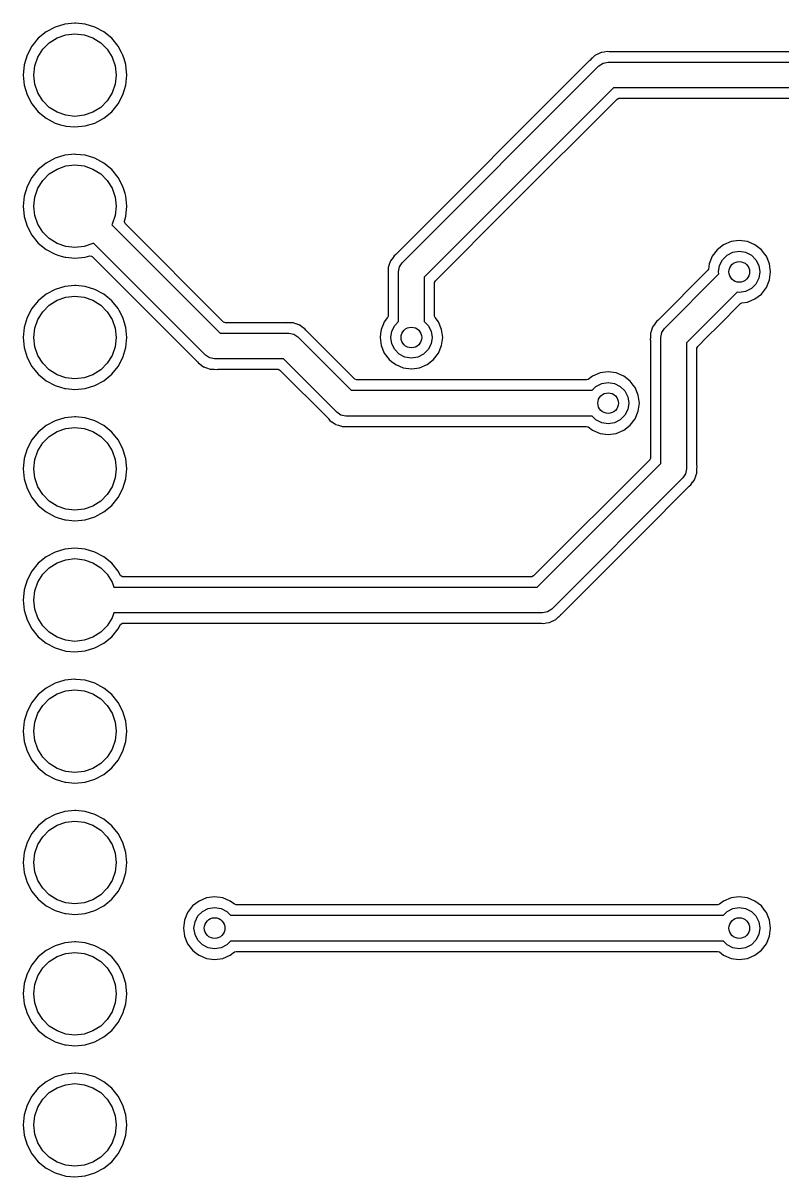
# Model space of a CAD drawing. Extents: x 0.8 to 5.53, y -4.15 to -1.35.
# Drawn here: x 1.654 to 2.233, y -2.79 to -1.91 of the extents above; entities that cross this region are included whole.
import ezdxf

# ---------------------------------------------------------------- set-up
doc = ezdxf.new("R2010")
doc.units = 0
doc.header["$MEASUREMENT"] = 0
doc.layers.add('BLACK', color=7, linetype='CONTINUOUS')

msp = doc.modelspace()

# ---------------------------------------------------------------- linework, layer by layer
at = {"layer": 'BLACK', "linetype": 'CONTINUOUS'}
for p, q in [((1.67836, -1.91343), (1.67151, -1.91709)), ((1.68578, -1.91118), (1.67836, -1.91343)), ((1.6935, -1.91042), (1.68578, -1.91118)), ((1.6942, -1.91049), (1.6935, -1.91042)), ((1.6935, -1.91042), (1.6935, -1.91042)), ((1.70123, -1.91118), (1.6942, -1.91049)), ((1.70865, -1.91343), (1.70123, -1.91118)), ((1.71549, -1.91709), (1.70865, -1.91343)), ((1.66552, -1.92201), (1.66059, -1.92801)), ((1.67151, -1.91709), (1.66552, -1.92201)), ((1.67387, -1.92538), (1.67984, -1.92162)), ((1.67984, -1.92162), (1.6865, -1.91929)), ((1.6865, -1.91929), (1.6935, -1.9185)), ((1.6935, -1.9185), (1.70051, -1.91929)), ((1.70051, -1.91929), (1.70717, -1.92162)), ((1.70717, -1.92162), (1.71314, -1.92538)), ((1.72149, -1.92201), (1.71549, -1.91709)), ((1.72641, -1.92801), (1.72149, -1.92201)), ((1.66059, -1.92801), (1.65694, -1.93485)), ((1.66513, -1.93633), (1.66888, -1.93036)), ((1.66888, -1.93036), (1.67387, -1.92538)), ((1.71314, -1.92538), (1.71813, -1.93036)), ((1.71813, -1.93036), (1.72188, -1.93633)), ((1.72901, -1.93286), (1.72641, -1.92801)), ((1.73007, -1.93485), (1.72901, -1.93286)), ((2.09204, -1.93415), (2.09197, -1.93418)), ((2.09408, -1.93307), (2.09204, -1.93415)), ((2.09416, -1.93305), (2.09408, -1.93307)), ((2.09464, -1.9329), (2.09416, -1.93305)), ((2.09471, -1.93286), (2.09464, -1.9329)), ((2.09519, -1.93279), (2.09471, -1.93286)), ((2.09471, -1.93286), (2.09471, -1.93286)), ((2.09471, -1.93286), (2.09471, -1.93286)), ((2.09699, -1.93252), (2.09519, -1.93279)), ((2.09706, -1.9325), (2.09699, -1.93252)), ((2.09933, -1.93208), (2.09706, -1.9325)), ((2.10089, -1.93225), (2.09933, -1.93208)), ((2.1011, -1.93226), (2.10089, -1.93225)), ((2.25716, -1.93226), (2.1011, -1.93226)), ((1.65468, -1.94228), (1.65392, -1.95)), ((1.65694, -1.93485), (1.65468, -1.94228)), ((1.6628, -1.94299), (1.66513, -1.93633)), ((1.72188, -1.93633), (1.72421, -1.94299)), ((1.73096, -1.93778), (1.73007, -1.93485)), ((1.73222, -1.94195), (1.73096, -1.93778)), ((1.73232, -1.94228), (1.73222, -1.94195)), ((1.73308, -1.95), (1.73232, -1.94228)), ((2.08563, -1.93929), (1.93824, -2.08668)), ((2.08593, -1.93889), (2.08563, -1.93929)), ((2.08598, -1.93882), (2.08593, -1.93889)), ((2.08767, -1.93725), (2.08598, -1.93882)), ((2.08772, -1.9372), (2.08767, -1.93725)), ((2.08935, -1.93557), (2.08772, -1.9372)), ((2.08942, -1.93553), (2.08935, -1.93557)), ((2.08983, -1.93524), (2.08942, -1.93553)), ((2.0899, -1.93518), (2.08983, -1.93524)), ((2.09197, -1.93418), (2.0899, -1.93518)), ((2.09304, -1.94304), (2.09623, -1.94091)), ((2.09623, -1.94091), (2.1, -1.94016)), ((2.09623, -1.94091), (2.09623, -1.94091)), ((2.1, -1.94016), (2.1, -1.94016)), ((2.1, -1.94016), (2.26379, -1.94016)), ((1.65392, -1.95), (1.65468, -1.95772)), ((1.66201, -1.95), (1.6628, -1.94299)), ((1.6628, -1.95701), (1.66201, -1.95)), ((1.72421, -1.94299), (1.725, -1.95)), ((1.725, -1.95), (1.72421, -1.95701)), ((1.73232, -1.95772), (1.73308, -1.95)), ((1.94304, -2.09304), (2.09304, -1.94304)), ((2.09304, -1.94304), (2.09304, -1.94304)), ((1.65468, -1.95772), (1.65694, -1.96515)), ((1.66513, -1.96367), (1.6628, -1.95701)), ((1.72421, -1.95701), (1.72188, -1.96367)), ((1.73007, -1.96515), (1.73232, -1.95772)), ((2.10408, -1.95984), (1.95984, -2.10408)), ((2.26379, -1.95984), (2.10408, -1.95984)), ((1.65694, -1.96515), (1.66059, -1.97199)), ((1.66888, -1.96964), (1.66513, -1.96367)), ((1.72188, -1.96367), (1.71813, -1.96964)), ((1.72641, -1.97199), (1.73007, -1.96515)), ((2.02508, -2.05), (2.10678, -1.9683)), ((2.10678, -1.9683), (2.10815, -1.96774)), ((2.10815, -1.96774), (2.25716, -1.96774)), ((1.66059, -1.97199), (1.66552, -1.97799)), ((1.66552, -1.97799), (1.67151, -1.98291)), ((1.67387, -1.97462), (1.66888, -1.96964)), ((1.67984, -1.97838), (1.67387, -1.97462)), ((1.71314, -1.97462), (1.70717, -1.97838)), ((1.71813, -1.96964), (1.71314, -1.97462)), ((1.71549, -1.98291), (1.72149, -1.97799)), ((1.72149, -1.97799), (1.72641, -1.97199)), ((1.67151, -1.98291), (1.67151, -1.98291)), ((1.67151, -1.98291), (1.67836, -1.98657)), ((1.67836, -1.98657), (1.68255, -1.98784)), ((1.6865, -1.98071), (1.67984, -1.97838)), ((1.6935, -1.9815), (1.6865, -1.98071)), ((1.70051, -1.98071), (1.6935, -1.9815)), ((1.70717, -1.97838), (1.70051, -1.98071)), ((1.70123, -1.98882), (1.70865, -1.98657)), ((1.70865, -1.98657), (1.71549, -1.98291)), ((1.68255, -1.98784), (1.68578, -1.98882)), ((1.68578, -1.98882), (1.68647, -1.98889)), ((1.68647, -1.98889), (1.6935, -1.98958)), ((1.6935, -1.98958), (1.70123, -1.98882)), ((1.68578, -2.01118), (1.67836, -2.01343)), ((1.6935, -2.01042), (1.68578, -2.01118)), ((1.6942, -2.01049), (1.6935, -2.01042)), ((1.6935, -2.01042), (1.6935, -2.01042)), ((1.70123, -2.01118), (1.6942, -2.01049)), ((1.70865, -2.01343), (1.70123, -2.01118)), ((1.66552, -2.02201), (1.66059, -2.02801)), ((1.67151, -2.01709), (1.66552, -2.02201)), ((1.67836, -2.01343), (1.67151, -2.01709)), ((1.67387, -2.02538), (1.67984, -2.02162)), ((1.67984, -2.02162), (1.6865, -2.01929)), ((1.6865, -2.01929), (1.6935, -2.0185)), ((1.6935, -2.0185), (1.70051, -2.01929)), ((1.70051, -2.01929), (1.70717, -2.02162)), ((1.70717, -2.02162), (1.71314, -2.02538)), ((1.71549, -2.01709), (1.70865, -2.01343)), ((1.72149, -2.02201), (1.71549, -2.01709)), ((1.72641, -2.02801), (1.72149, -2.02201)), ((1.66059, -2.02801), (1.65694, -2.03485)), ((1.66513, -2.03633), (1.66888, -2.03036)), ((1.66888, -2.03036), (1.67387, -2.02538)), ((1.71314, -2.02538), (1.71813, -2.03036)), ((1.71813, -2.03036), (1.72188, -2.03633)), ((1.73007, -2.03485), (1.72641, -2.02801)), ((1.72641, -2.02801), (1.72641, -2.02801)), ((1.65694, -2.03485), (1.65468, -2.04228)), ((1.6628, -2.04299), (1.66513, -2.03633)), ((1.72188, -2.03633), (1.72421, -2.04299)), ((1.73123, -2.03866), (1.73007, -2.03485)), ((1.73171, -2.04025), (1.73123, -2.03866)), ((1.65468, -2.04228), (1.65392, -2.05)), ((1.66201, -2.05), (1.6628, -2.04299)), ((1.72421, -2.04299), (1.725, -2.05)), ((1.73232, -2.04228), (1.73171, -2.04025)), ((1.73308, -2.05), (1.73232, -2.04228)), ((1.65392, -2.05), (1.65468, -2.05772)), ((1.6628, -2.05701), (1.66201, -2.05)), ((1.66513, -2.06367), (1.6628, -2.05701)), ((1.72421, -2.05701), (1.72188, -2.06367)), ((1.725, -2.05), (1.72421, -2.05701)), ((1.73232, -2.05772), (1.73308, -2.05)), ((1.9683, -2.10678), (2.02508, -2.05)), ((1.65468, -2.05772), (1.65694, -2.06515)), ((1.65694, -2.06515), (1.66059, -2.07199)), ((1.66888, -2.06964), (1.66513, -2.06367)), ((1.72188, -2.06367), (1.72158, -2.06415)), ((1.72158, -2.06415), (1.80408, -2.14665)), ((1.73118, -2.06179), (1.73126, -2.06123)), ((1.73174, -2.06315), (1.73118, -2.06179)), ((1.73126, -2.06123), (1.73232, -2.05772)), ((1.80678, -2.13819), (1.73174, -2.06315)), ((1.66059, -2.07199), (1.66552, -2.07799)), ((1.67387, -2.07462), (1.66888, -2.06964)), ((1.67984, -2.07838), (1.67387, -2.07462)), ((1.66552, -2.07799), (1.67151, -2.08291)), ((1.67151, -2.08291), (1.67151, -2.08291)), ((1.67151, -2.08291), (1.67836, -2.08657)), ((1.6865, -2.08071), (1.67984, -2.07838)), ((1.6935, -2.0815), (1.6865, -2.08071)), ((1.70051, -2.08071), (1.6935, -2.0815)), ((1.70717, -2.07838), (1.70051, -2.08071)), ((1.70766, -2.07807), (1.70717, -2.07838)), ((1.79304, -2.16346), (1.70766, -2.07807)), ((2.18314, -2.08314), (2.17935, -2.08808)), ((2.18808, -2.07935), (2.18314, -2.08314)), ((2.19383, -2.07697), (2.18808, -2.07935)), ((2.2, -2.07615), (2.19383, -2.07697)), ((2.20617, -2.07697), (2.2, -2.07615)), ((2.21192, -2.07935), (2.20617, -2.07697)), ((2.21686, -2.08314), (2.21192, -2.07935)), ((2.21192, -2.07935), (2.21192, -2.07935)), ((2.21922, -2.08621), (2.21686, -2.08314)), ((1.67836, -2.08657), (1.68117, -2.08742)), ((1.68117, -2.08742), (1.68578, -2.08882)), ((1.68578, -2.08882), (1.68654, -2.08889)), ((1.68654, -2.08889), (1.6935, -2.08958)), ((1.6935, -2.08958), (1.70123, -2.08882)), ((1.70123, -2.08882), (1.70473, -2.08776)), ((1.70473, -2.08776), (1.7062, -2.0879)), ((1.7062, -2.0879), (1.70666, -2.08824)), ((1.70666, -2.08824), (1.78668, -2.16826)), ((1.93384, -2.09222), (1.93316, -2.09442)), ((1.93389, -2.09215), (1.93384, -2.09222)), ((1.93411, -2.0917), (1.93389, -2.09215)), ((1.93414, -2.09162), (1.93411, -2.0917)), ((1.93551, -2.08976), (1.93414, -2.09162)), ((1.93555, -2.0897), (1.93551, -2.08976)), ((1.93685, -2.0878), (1.93555, -2.0897)), ((1.93808, -2.08682), (1.93685, -2.0878)), ((1.93824, -2.08668), (1.93808, -2.08682)), ((2.17935, -2.08808), (2.17697, -2.09383)), ((2.18502, -2.09513), (2.18726, -2.09074)), ((2.18726, -2.09074), (2.19074, -2.08726)), ((2.19074, -2.08726), (2.19513, -2.08502)), ((2.19513, -2.08502), (2.2, -2.08425)), ((2.2, -2.08425), (2.20487, -2.08502)), ((2.20487, -2.08502), (2.20926, -2.08726)), ((2.20926, -2.08726), (2.21274, -2.09074)), ((2.21274, -2.09074), (2.21498, -2.09513)), ((2.22065, -2.08808), (2.21922, -2.08621)), ((2.22303, -2.09383), (2.22065, -2.08808)), ((1.93226, -2.0997), (1.93218, -2.10201)), ((1.93229, -2.09725), (1.93226, -2.09733)), ((1.93226, -2.09733), (1.93226, -2.09963)), ((1.93226, -2.09963), (1.93226, -2.0997)), ((1.93237, -2.09675), (1.93229, -2.09725)), ((1.93238, -2.09667), (1.93237, -2.09675)), ((1.93314, -2.09449), (1.93238, -2.09667)), ((1.93316, -2.09442), (1.93314, -2.09449)), ((1.94016, -2.1), (1.94091, -2.09623)), ((1.94016, -2.13785), (1.94016, -2.1)), ((1.94091, -2.09623), (1.94304, -2.09304)), ((1.94304, -2.09304), (1.94304, -2.09304)), ((2.17588, -2.09904), (2.13824, -2.13668)), ((2.17643, -2.09793), (2.17588, -2.09904)), ((2.17697, -2.09383), (2.17643, -2.09793)), ((2.18425, -2.1), (2.18502, -2.09513)), ((2.1845, -2.10158), (2.18425, -2.1)), ((2.21498, -2.09513), (2.21575, -2.1)), ((2.21575, -2.1), (2.21498, -2.10487)), ((2.22385, -2.1), (2.22303, -2.09383)), ((2.22303, -2.10617), (2.22385, -2.1)), ((1.93218, -2.10201), (1.9322, -2.10209)), ((1.9322, -2.10209), (1.93226, -2.10259)), ((1.93226, -2.10259), (1.93226, -2.13362)), ((1.95984, -2.10408), (1.95984, -2.13785)), ((1.96774, -2.10815), (1.9683, -2.10678)), ((1.96774, -2.13362), (1.96774, -2.10815)), ((2.14304, -2.14304), (2.1845, -2.10158)), ((2.21274, -2.10926), (2.20926, -2.11274)), ((2.21498, -2.10487), (2.21274, -2.10926)), ((2.22065, -2.11192), (2.22303, -2.10617)), ((1.67151, -2.11709), (1.66552, -2.12201)), ((1.67836, -2.11343), (1.67151, -2.11709)), ((1.68578, -2.11118), (1.67836, -2.11343)), ((1.6935, -2.11042), (1.68578, -2.11118)), ((1.6865, -2.11929), (1.6935, -2.1185)), ((1.6942, -2.11049), (1.6935, -2.11042)), ((1.6935, -2.11042), (1.6935, -2.11042)), ((1.6935, -2.1185), (1.70051, -2.11929)), ((1.70123, -2.11118), (1.6942, -2.11049)), ((1.70865, -2.11343), (1.70123, -2.11118)), ((1.71549, -2.11709), (1.70865, -2.11343)), ((1.72149, -2.12201), (1.71549, -2.11709)), ((2.19842, -2.1155), (2.15984, -2.15408)), ((2.2, -2.11575), (2.19842, -2.1155)), ((2.20487, -2.11498), (2.2, -2.11575)), ((2.20926, -2.11274), (2.20487, -2.11498)), ((2.21192, -2.12065), (2.21686, -2.11686)), ((2.21686, -2.11686), (2.22065, -2.11192)), ((1.66552, -2.12201), (1.66059, -2.12801)), ((1.66888, -2.13036), (1.67387, -2.12538)), ((1.67387, -2.12538), (1.67984, -2.12162)), ((1.67984, -2.12162), (1.6865, -2.11929)), ((1.70051, -2.11929), (1.70717, -2.12162)), ((1.70717, -2.12162), (1.71314, -2.12538)), ((1.71314, -2.12538), (1.71813, -2.13036)), ((1.72641, -2.12801), (1.72149, -2.12201)), ((2.18456, -2.14053), (2.20096, -2.12412)), ((2.20096, -2.12412), (2.20207, -2.12357)), ((2.20207, -2.12357), (2.20617, -2.12303)), ((2.20617, -2.12303), (2.21192, -2.12065)), ((1.65694, -2.13485), (1.65468, -2.14228)), ((1.66059, -2.12801), (1.65694, -2.13485)), ((1.6628, -2.14299), (1.66513, -2.13633)), ((1.66513, -2.13633), (1.66888, -2.13036)), ((1.71813, -2.13036), (1.72188, -2.13633)), ((1.72188, -2.13633), (1.72421, -2.14299)), ((1.72713, -2.12936), (1.72641, -2.12801)), ((1.73007, -2.13485), (1.72713, -2.12936)), ((1.73129, -2.13887), (1.73007, -2.13485)), ((1.93182, -2.13485), (1.92935, -2.13808)), ((1.93187, -2.1348), (1.93182, -2.13485)), ((1.93226, -2.13362), (1.93187, -2.1348)), ((1.96813, -2.1348), (1.96774, -2.13362)), ((1.97065, -2.13808), (1.96813, -2.1348)), ((1.65468, -2.14228), (1.65392, -2.15)), ((1.66201, -2.15), (1.6628, -2.14299)), ((1.72421, -2.14299), (1.725, -2.15)), ((1.73211, -2.14156), (1.73129, -2.13887)), ((1.73232, -2.14228), (1.73211, -2.14156)), ((1.73308, -2.15), (1.73232, -2.14228)), ((1.80815, -2.13876), (1.80678, -2.13819)), ((1.85391, -2.13876), (1.80815, -2.13876)), ((1.85441, -2.13869), (1.85391, -2.13876)), ((1.85449, -2.13867), (1.85441, -2.13869)), ((1.85507, -2.13869), (1.85449, -2.13867)), ((1.85679, -2.13876), (1.85507, -2.13869)), ((1.85686, -2.13876), (1.85679, -2.13876)), ((1.85917, -2.13876), (1.85686, -2.13876)), ((1.85925, -2.13878), (1.85917, -2.13876)), ((1.85975, -2.13887), (1.85925, -2.13878)), ((1.85983, -2.13887), (1.85975, -2.13887)), ((1.86201, -2.13963), (1.85983, -2.13887)), ((1.86207, -2.13966), (1.86201, -2.13963)), ((1.86428, -2.14034), (1.86207, -2.13966)), ((1.86435, -2.14038), (1.86428, -2.14034)), ((1.8648, -2.14061), (1.86435, -2.14038)), ((1.86488, -2.14064), (1.8648, -2.14061)), ((1.86673, -2.14201), (1.86488, -2.14064)), ((1.86679, -2.14205), (1.86673, -2.14201)), ((1.8687, -2.14335), (1.86679, -2.14205)), ((1.86955, -2.14442), (1.8687, -2.14335)), ((1.8687, -2.14335), (1.8687, -2.14335)), ((1.86967, -2.14457), (1.86955, -2.14442)), ((1.86982, -2.14474), (1.86967, -2.14457)), ((1.87508, -2.15), (1.86982, -2.14474)), ((1.92697, -2.14383), (1.92652, -2.14725)), ((1.92867, -2.1397), (1.92697, -2.14383)), ((1.92935, -2.13808), (1.92867, -2.1397)), ((1.93425, -2.15), (1.93502, -2.14513)), ((1.93502, -2.14513), (1.93726, -2.14074)), ((1.93726, -2.14074), (1.94016, -2.13785)), ((1.95984, -2.13785), (1.96274, -2.14074)), ((1.96274, -2.14074), (1.96498, -2.14513)), ((1.96498, -2.14513), (1.96575, -2.15)), ((1.97303, -2.14383), (1.97065, -2.13808)), ((1.97385, -2.15), (1.97303, -2.14383)), ((2.13308, -2.14466), (2.13238, -2.14667)), ((2.13314, -2.14449), (2.13308, -2.14466)), ((2.13316, -2.14442), (2.13314, -2.14449)), ((2.13384, -2.14222), (2.13316, -2.14442)), ((2.13389, -2.14215), (2.13384, -2.14222)), ((2.13411, -2.1417), (2.13389, -2.14215)), ((2.13414, -2.14162), (2.13411, -2.1417)), ((2.13551, -2.13976), (2.13414, -2.14162)), ((2.13555, -2.1397), (2.13551, -2.13976)), ((2.13685, -2.1378), (2.13555, -2.1397)), ((2.13808, -2.13682), (2.13685, -2.1378)), ((2.13824, -2.13668), (2.13808, -2.13682)), ((2.14091, -2.14623), (2.14304, -2.14304)), ((2.14304, -2.14304), (2.14304, -2.14304)), ((2.17508, -2.15), (2.18456, -2.14053)), ((1.65392, -2.15), (1.65468, -2.15772)), ((1.6628, -2.15701), (1.66201, -2.15)), ((1.725, -2.15), (1.72421, -2.15701)), ((1.73232, -2.15772), (1.73308, -2.15)), ((1.80408, -2.14665), (1.8565, -2.14665)), ((1.8565, -2.14665), (1.86026, -2.1474)), ((1.86026, -2.1474), (1.86346, -2.14954)), ((1.86346, -2.14954), (1.90408, -2.19016)), ((1.90678, -2.1817), (1.87508, -2.15)), ((1.92652, -2.14725), (1.92615, -2.15)), ((1.92615, -2.15), (1.92697, -2.15617)), ((1.93502, -2.15487), (1.93425, -2.15)), ((1.96575, -2.15), (1.96498, -2.15487)), ((1.97303, -2.15617), (1.97385, -2.15)), ((2.13226, -2.1497), (2.13218, -2.15201)), ((2.13218, -2.15201), (2.1322, -2.15209)), ((2.1322, -2.15209), (2.13226, -2.15259)), ((2.13229, -2.14725), (2.13226, -2.14733)), ((2.13226, -2.14733), (2.13226, -2.14963)), ((2.13226, -2.14963), (2.13226, -2.1497)), ((2.13226, -2.15259), (2.13226, -2.24185)), ((2.13237, -2.14675), (2.13229, -2.14725)), ((2.13238, -2.14667), (2.13237, -2.14675)), ((2.14016, -2.15), (2.14091, -2.14623)), ((2.14016, -2.24592), (2.14016, -2.15)), ((2.1683, -2.15678), (2.17508, -2.15)), ((1.65468, -2.15772), (1.65694, -2.16515)), ((1.66513, -2.16367), (1.6628, -2.15701)), ((1.72421, -2.15701), (1.72188, -2.16367)), ((1.73007, -2.16515), (1.73232, -2.15772)), ((1.92697, -2.15617), (1.92935, -2.16192)), ((1.92935, -2.16192), (1.92935, -2.16192)), ((1.92935, -2.16192), (1.93314, -2.16686)), ((1.93726, -2.15926), (1.93502, -2.15487)), ((1.94074, -2.16274), (1.93726, -2.15926)), ((1.96274, -2.15926), (1.95926, -2.16274)), ((1.96498, -2.15487), (1.96274, -2.15926)), ((1.96686, -2.16686), (1.97065, -2.16192)), ((1.97065, -2.16192), (1.97303, -2.15617)), ((2.15984, -2.15408), (2.15984, -2.25)), ((2.16774, -2.15815), (2.1683, -2.15678)), ((2.16774, -2.2), (2.16774, -2.15815)), ((1.65694, -2.16515), (1.66059, -2.17199)), ((1.66888, -2.16964), (1.66513, -2.16367)), ((1.67387, -2.17462), (1.66888, -2.16964)), ((1.71813, -2.16964), (1.71314, -2.17462)), ((1.72188, -2.16367), (1.71813, -2.16964)), ((1.72641, -2.17199), (1.73007, -2.16515)), ((1.78668, -2.16826), (1.78682, -2.16842)), ((1.78682, -2.16842), (1.7878, -2.16964)), ((1.7878, -2.16964), (1.78971, -2.17094)), ((1.78971, -2.17094), (1.78976, -2.17099)), ((1.78976, -2.17099), (1.79162, -2.17235)), ((1.79532, -2.16498), (1.79304, -2.16346)), ((1.79304, -2.16346), (1.79304, -2.16346)), ((1.79623, -2.16559), (1.79532, -2.16498)), ((1.8, -2.16634), (1.79623, -2.16559)), ((1.85242, -2.16634), (1.8, -2.16634)), ((1.8, -2.16634), (1.8, -2.16634)), ((1.89304, -2.20696), (1.85242, -2.16634)), ((1.93314, -2.16686), (1.93496, -2.16826)), ((1.93496, -2.16826), (1.93808, -2.17065)), ((1.93808, -2.17065), (1.94383, -2.17303)), ((1.94513, -2.16498), (1.94074, -2.16274)), ((1.95, -2.16575), (1.94513, -2.16498)), ((1.95487, -2.16498), (1.95, -2.16575)), ((1.95926, -2.16274), (1.95487, -2.16498)), ((1.95617, -2.17303), (1.96192, -2.17065)), ((1.96192, -2.17065), (1.96686, -2.16686)), ((1.66059, -2.17199), (1.66552, -2.17799)), ((1.66552, -2.17799), (1.67151, -2.18291)), ((1.67984, -2.17838), (1.67387, -2.17462)), ((1.6865, -2.18071), (1.67984, -2.17838)), ((1.70717, -2.17838), (1.70051, -2.18071)), ((1.71314, -2.17462), (1.70717, -2.17838)), ((1.71549, -2.18291), (1.72149, -2.17799)), ((1.72149, -2.17799), (1.72641, -2.17199)), ((1.79162, -2.17235), (1.7917, -2.17238)), ((1.7917, -2.17238), (1.79215, -2.17261)), ((1.79215, -2.17261), (1.79222, -2.17266)), ((1.79222, -2.17266), (1.79442, -2.17334)), ((1.79442, -2.17334), (1.79449, -2.17336)), ((1.79449, -2.17336), (1.79588, -2.17385)), ((1.79588, -2.17385), (1.79667, -2.17412)), ((1.79667, -2.17412), (1.79675, -2.17412)), ((1.79675, -2.17412), (1.79725, -2.17421)), ((1.79725, -2.17421), (1.79733, -2.17423)), ((1.79733, -2.17423), (1.79963, -2.17423)), ((1.79963, -2.17423), (1.7997, -2.17423)), ((1.7997, -2.17423), (1.80201, -2.17432)), ((1.80201, -2.17432), (1.80209, -2.1743)), ((1.80209, -2.1743), (1.80259, -2.17423)), ((1.80259, -2.17423), (1.84835, -2.17423)), ((1.84835, -2.17423), (1.84971, -2.1748)), ((1.84971, -2.1748), (1.88668, -2.21176)), ((1.94383, -2.17303), (1.95, -2.17385)), ((1.95, -2.17385), (1.95617, -2.17303)), ((2.08808, -2.17935), (2.0848, -2.18187)), ((2.09383, -2.17697), (2.08808, -2.17935)), ((2.1, -2.17615), (2.09383, -2.17697)), ((2.10617, -2.17697), (2.1, -2.17615)), ((2.1, -2.17615), (2.1, -2.17615)), ((2.11192, -2.17935), (2.10617, -2.17697)), ((2.11686, -2.18314), (2.11192, -2.17935)), ((2.11192, -2.17935), (2.11192, -2.17935)), ((1.67151, -2.18291), (1.67151, -2.18291)), ((1.67151, -2.18291), (1.67836, -2.18657)), ((1.67836, -2.18657), (1.68255, -2.18784)), ((1.68255, -2.18784), (1.68578, -2.18882)), ((1.68578, -2.18882), (1.68654, -2.18889)), ((1.6935, -2.1815), (1.6865, -2.18071)), ((1.68654, -2.18889), (1.6935, -2.18958)), ((1.70051, -2.18071), (1.6935, -2.1815)), ((1.6935, -2.18958), (1.70123, -2.18882)), ((1.70123, -2.18882), (1.70865, -2.18657)), ((1.70865, -2.18657), (1.71549, -2.18291)), ((1.90815, -2.18226), (1.90678, -2.1817)), ((2.08362, -2.18226), (1.90815, -2.18226)), ((2.0848, -2.18187), (2.08362, -2.18226)), ((2.08785, -2.19016), (2.09074, -2.18726)), ((2.09074, -2.18726), (2.09513, -2.18502)), ((2.09513, -2.18502), (2.1, -2.18425)), ((2.1, -2.18425), (2.10487, -2.18502)), ((2.10487, -2.18502), (2.10926, -2.18726)), ((2.10926, -2.18726), (2.11274, -2.19074)), ((2.11922, -2.18621), (2.11686, -2.18314)), ((2.12065, -2.18808), (2.11922, -2.18621)), ((2.12303, -2.19383), (2.12065, -2.18808)), ((1.90408, -2.19016), (2.08785, -2.19016)), ((2.11274, -2.19074), (2.11498, -2.19513)), ((2.11498, -2.19513), (2.11575, -2.2)), ((2.12385, -2.2), (2.12303, -2.19383)), ((2.11498, -2.20487), (2.11274, -2.20926)), ((2.11575, -2.2), (2.11498, -2.20487)), ((2.12065, -2.21192), (2.12303, -2.20617)), ((2.12303, -2.20617), (2.12385, -2.2)), ((2.16774, -2.24741), (2.16774, -2.2)), ((1.67836, -2.21343), (1.67151, -2.21709)), ((1.68578, -2.21118), (1.67836, -2.21343)), ((1.6935, -2.21042), (1.68578, -2.21118)), ((1.6942, -2.21049), (1.6935, -2.21042)), ((1.6935, -2.21042), (1.6935, -2.21042)), ((1.70123, -2.21118), (1.6942, -2.21049)), ((1.70865, -2.21343), (1.70123, -2.21118)), ((1.71549, -2.21709), (1.70865, -2.21343)), ((1.88668, -2.21176), (1.88682, -2.21192)), ((1.88682, -2.21192), (1.8878, -2.21315)), ((1.8878, -2.21315), (1.88971, -2.21445)), ((1.88971, -2.21445), (1.88976, -2.21449)), ((1.88976, -2.21449), (1.89162, -2.21586)), ((1.89623, -2.20909), (1.89304, -2.20696)), ((1.89304, -2.20696), (1.89304, -2.20696)), ((1.9, -2.20984), (1.89623, -2.20909)), ((2.08785, -2.20984), (1.9, -2.20984)), ((2.09074, -2.21274), (2.08785, -2.20984)), ((2.09513, -2.21498), (2.09074, -2.21274)), ((2.1, -2.21575), (2.09513, -2.21498)), ((2.10487, -2.21498), (2.1, -2.21575)), ((2.10926, -2.21274), (2.10487, -2.21498)), ((2.11274, -2.20926), (2.10926, -2.21274)), ((2.11686, -2.21686), (2.12065, -2.21192)), ((1.66552, -2.22201), (1.66059, -2.22801)), ((1.67151, -2.21709), (1.66552, -2.22201)), ((1.67387, -2.22538), (1.67984, -2.22162)), ((1.67984, -2.22162), (1.6865, -2.21929)), ((1.6865, -2.21929), (1.6935, -2.2185)), ((1.6935, -2.2185), (1.70051, -2.21929)), ((1.70051, -2.21929), (1.70717, -2.22162)), ((1.70717, -2.22162), (1.71314, -2.22538)), ((1.72149, -2.22201), (1.71549, -2.21709)), ((1.72641, -2.22801), (1.72149, -2.22201)), ((1.89162, -2.21586), (1.8917, -2.21589)), ((1.8917, -2.21589), (1.89215, -2.21611)), ((1.89215, -2.21611), (1.89222, -2.21616)), ((1.89222, -2.21616), (1.89442, -2.21684)), ((1.89442, -2.21684), (1.89449, -2.21686)), ((1.89449, -2.21686), (1.89667, -2.21762)), ((1.89667, -2.21762), (1.89675, -2.21763)), ((1.89675, -2.21763), (1.89725, -2.21771)), ((1.89725, -2.21771), (1.89733, -2.21774)), ((1.89733, -2.21774), (1.89963, -2.21774)), ((1.89963, -2.21774), (1.8997, -2.21774)), ((1.8997, -2.21774), (1.90201, -2.21782)), ((1.90201, -2.21782), (1.90209, -2.2178)), ((1.90209, -2.2178), (1.90259, -2.21774)), ((1.90259, -2.21774), (2.08362, -2.21774)), ((2.08362, -2.21774), (2.0848, -2.21813)), ((2.0848, -2.21813), (2.08808, -2.22065)), ((2.08808, -2.22065), (2.09383, -2.22303)), ((2.09383, -2.22303), (2.1, -2.22385)), ((2.1, -2.22385), (2.10617, -2.22303)), ((2.10617, -2.22303), (2.11192, -2.22065)), ((2.11192, -2.22065), (2.11686, -2.21686)), ((1.66059, -2.22801), (1.65694, -2.23485)), ((1.66513, -2.23633), (1.66888, -2.23036)), ((1.66888, -2.23036), (1.67387, -2.22538)), ((1.71314, -2.22538), (1.71813, -2.23036)), ((1.71813, -2.23036), (1.72188, -2.23633)), ((1.73007, -2.23485), (1.72641, -2.22801)), ((1.65694, -2.23485), (1.65468, -2.24228)), ((1.6628, -2.24299), (1.66513, -2.23633)), ((1.72188, -2.23633), (1.72421, -2.24299)), ((1.73211, -2.24156), (1.73007, -2.23485)), ((1.73232, -2.24228), (1.73211, -2.24156)), ((2.13226, -2.24185), (2.1317, -2.24322)), ((1.65468, -2.24228), (1.65392, -2.25)), ((1.65392, -2.25), (1.65468, -2.25772)), ((1.66201, -2.25), (1.6628, -2.24299)), ((1.6628, -2.25701), (1.66201, -2.25)), ((1.72421, -2.24299), (1.725, -2.25)), ((1.725, -2.25), (1.72421, -2.25701)), ((1.73308, -2.25), (1.73232, -2.24228)), ((1.73232, -2.25772), (1.73308, -2.25)), ((2.1317, -2.24322), (2.04322, -2.3317)), ((2.04592, -2.34016), (2.14016, -2.24592)), ((2.15984, -2.25), (2.15909, -2.25377)), ((2.1678, -2.24791), (2.16774, -2.24741)), ((2.16774, -2.2503), (2.16775, -2.25)), ((2.16774, -2.25037), (2.16774, -2.2503)), ((2.16774, -2.25267), (2.16774, -2.25037)), ((2.16775, -2.25), (2.16782, -2.24799)), ((2.16782, -2.24799), (2.1678, -2.24791)), ((1.65468, -2.25772), (1.65694, -2.26515)), ((1.66513, -2.26367), (1.6628, -2.25701)), ((1.72421, -2.25701), (1.72188, -2.26367)), ((1.73007, -2.26515), (1.73232, -2.25772)), ((2.15696, -2.25696), (2.05696, -2.35696)), ((2.15909, -2.25377), (2.15696, -2.25696)), ((2.15696, -2.25696), (2.15696, -2.25696)), ((2.16449, -2.26024), (2.16586, -2.25838)), ((2.16586, -2.25838), (2.16589, -2.2583)), ((2.16589, -2.2583), (2.16611, -2.25785)), ((2.16611, -2.25785), (2.16616, -2.25778)), ((2.16616, -2.25778), (2.16684, -2.25558)), ((2.16684, -2.25558), (2.16686, -2.25551)), ((2.16686, -2.25551), (2.16762, -2.25333)), ((2.16762, -2.25333), (2.16763, -2.25325)), ((2.16763, -2.25325), (2.16771, -2.25275)), ((2.16771, -2.25275), (2.16774, -2.25267)), ((1.65694, -2.26515), (1.66059, -2.27199)), ((1.66888, -2.26964), (1.66513, -2.26367)), ((1.72188, -2.26367), (1.71813, -2.26964)), ((1.72641, -2.27199), (1.73007, -2.26515)), ((2.12508, -2.3), (2.16176, -2.26332)), ((2.16176, -2.26332), (2.16192, -2.26318)), ((2.16192, -2.26318), (2.16315, -2.2622)), ((2.16315, -2.2622), (2.16445, -2.26029)), ((2.16445, -2.26029), (2.16449, -2.26024)), ((1.66059, -2.27199), (1.66552, -2.27799)), ((1.67387, -2.27462), (1.66888, -2.26964)), ((1.67984, -2.27838), (1.67387, -2.27462)), ((1.71314, -2.27462), (1.70717, -2.27838)), ((1.71813, -2.26964), (1.71314, -2.27462)), ((1.72149, -2.27799), (1.72641, -2.27199)), ((1.66552, -2.27799), (1.67151, -2.28291)), ((1.67151, -2.28291), (1.67151, -2.28291)), ((1.67151, -2.28291), (1.67836, -2.28657)), ((1.6865, -2.28071), (1.67984, -2.27838)), ((1.6935, -2.2815), (1.6865, -2.28071)), ((1.70051, -2.28071), (1.6935, -2.2815)), ((1.70717, -2.27838), (1.70051, -2.28071)), ((1.70865, -2.28657), (1.71549, -2.28291)), ((1.71549, -2.28291), (1.72149, -2.27799)), ((1.67836, -2.28657), (1.6808, -2.28731)), ((1.6808, -2.28731), (1.68578, -2.28882)), ((1.68578, -2.28882), (1.68654, -2.28889)), ((1.68654, -2.28889), (1.6935, -2.28958)), ((1.6935, -2.28958), (1.70123, -2.28882)), ((1.70123, -2.28882), (1.70865, -2.28657)), ((2.07508, -2.35), (2.12508, -2.3)), ((1.68578, -2.31118), (1.67836, -2.31343)), ((1.6935, -2.31042), (1.68578, -2.31118)), ((1.70123, -2.31118), (1.6935, -2.31042)), ((1.70865, -2.31343), (1.70123, -2.31118)), ((1.67151, -2.31709), (1.66552, -2.32201)), ((1.67836, -2.31343), (1.67151, -2.31709)), ((1.67984, -2.32162), (1.6865, -2.31929)), ((1.6865, -2.31929), (1.6935, -2.3185)), ((1.6935, -2.3185), (1.70051, -2.31929)), ((1.70051, -2.31929), (1.70717, -2.32162)), ((1.71549, -2.31709), (1.70865, -2.31343)), ((1.72149, -2.32201), (1.71549, -2.31709)), ((1.66059, -2.32801), (1.65694, -2.33485)), ((1.66552, -2.32201), (1.66059, -2.32801)), ((1.66888, -2.33036), (1.67387, -2.32538)), ((1.67387, -2.32538), (1.67984, -2.32162)), ((1.70717, -2.32162), (1.71314, -2.32538)), ((1.71314, -2.32538), (1.71813, -2.33036)), ((1.72641, -2.32801), (1.72149, -2.32201)), ((1.72814, -2.33124), (1.72641, -2.32801)), ((1.65694, -2.33485), (1.65468, -2.34228)), ((1.6628, -2.34299), (1.66513, -2.33633)), ((1.66513, -2.33633), (1.66888, -2.33036)), ((1.71813, -2.33036), (1.72188, -2.33633)), ((1.72188, -2.33633), (1.72322, -2.34016)), ((1.72848, -2.3317), (1.72814, -2.33124)), ((1.72984, -2.33226), (1.72848, -2.3317)), ((2.04185, -2.33226), (1.72984, -2.33226)), ((2.04322, -2.3317), (2.04185, -2.33226)), ((1.65468, -2.34228), (1.65392, -2.35)), ((1.66201, -2.35), (1.6628, -2.34299)), ((1.72322, -2.34016), (2.04592, -2.34016)), ((1.65392, -2.35), (1.65468, -2.35772)), ((1.6628, -2.35701), (1.66201, -2.35)), ((2.06437, -2.36071), (2.07508, -2.35)), ((1.65468, -2.35772), (1.65694, -2.36515)), ((1.66513, -2.36367), (1.6628, -2.35701)), ((1.66888, -2.36964), (1.66513, -2.36367)), ((1.72188, -2.36367), (1.71813, -2.36964)), ((1.72322, -2.35984), (1.72188, -2.36367)), ((2.05, -2.35984), (1.72322, -2.35984)), ((2.05377, -2.35909), (2.05, -2.35984)), ((2.05696, -2.35696), (2.05377, -2.35909)), ((2.05803, -2.36582), (2.0601, -2.36482)), ((2.0601, -2.36482), (2.06017, -2.36476)), ((2.06017, -2.36476), (2.06058, -2.36447)), ((2.06058, -2.36447), (2.06065, -2.36443)), ((2.06065, -2.36443), (2.06228, -2.3628)), ((2.06228, -2.3628), (2.06233, -2.36275)), ((2.06233, -2.36275), (2.06402, -2.36118)), ((2.06402, -2.36118), (2.06407, -2.36111)), ((2.06407, -2.36111), (2.06437, -2.36071)), ((1.65694, -2.36515), (1.66059, -2.37199)), ((1.66059, -2.37199), (1.66552, -2.37799)), ((1.67387, -2.37462), (1.66888, -2.36964)), ((1.71813, -2.36964), (1.71314, -2.37462)), ((1.72149, -2.37799), (1.72641, -2.37199)), ((1.72641, -2.37199), (1.72814, -2.36876)), ((1.72814, -2.36876), (1.72928, -2.36782)), ((1.72928, -2.36782), (1.72984, -2.36774)), ((1.72984, -2.36774), (2.0489, -2.36774)), ((2.0489, -2.36774), (2.04911, -2.36775)), ((2.04911, -2.36775), (2.05067, -2.36792)), ((2.05067, -2.36792), (2.05294, -2.36749)), ((2.05294, -2.36749), (2.05301, -2.36748)), ((2.05301, -2.36748), (2.05529, -2.36714)), ((2.05529, -2.36714), (2.05536, -2.3671)), ((2.05536, -2.3671), (2.05584, -2.36695)), ((2.05584, -2.36695), (2.05592, -2.36693)), ((2.05592, -2.36693), (2.05796, -2.36585)), ((2.05796, -2.36585), (2.05803, -2.36582)), ((1.66552, -2.37799), (1.67151, -2.38291)), ((1.67984, -2.37838), (1.67387, -2.37462)), ((1.6865, -2.38071), (1.67984, -2.37838)), ((1.6935, -2.3815), (1.6865, -2.38071)), ((1.70051, -2.38071), (1.6935, -2.3815)), ((1.70717, -2.37838), (1.70051, -2.38071)), ((1.71314, -2.37462), (1.70717, -2.37838)), ((1.71549, -2.38291), (1.72149, -2.37799)), ((1.67151, -2.38291), (1.67151, -2.38291)), ((1.67151, -2.38291), (1.67836, -2.38657)), ((1.67836, -2.38657), (1.68255, -2.38784)), ((1.68255, -2.38784), (1.68578, -2.38882)), ((1.68578, -2.38882), (1.68654, -2.38889)), ((1.68654, -2.38889), (1.6935, -2.38958)), ((1.6935, -2.38958), (1.70123, -2.38882)), ((1.70123, -2.38882), (1.70865, -2.38657)), ((1.70865, -2.38657), (1.71549, -2.38291)), ((1.67151, -2.41709), (1.66552, -2.42201)), ((1.67836, -2.41343), (1.67151, -2.41709)), ((1.68578, -2.41118), (1.67836, -2.41343)), ((1.6935, -2.41042), (1.68578, -2.41118)), ((1.6942, -2.41049), (1.6935, -2.41042)), ((1.6935, -2.41042), (1.6935, -2.41042)), ((1.70123, -2.41118), (1.6942, -2.41049)), ((1.70865, -2.41343), (1.70123, -2.41118)), ((1.71549, -2.41709), (1.70865, -2.41343)), ((1.72149, -2.42201), (1.71549, -2.41709)), ((1.66552, -2.42201), (1.66059, -2.42801)), ((1.66888, -2.43036), (1.67387, -2.42538)), ((1.67387, -2.42538), (1.67984, -2.42162)), ((1.67984, -2.42162), (1.6865, -2.41929)), ((1.6865, -2.41929), (1.6935, -2.4185)), ((1.6935, -2.4185), (1.70051, -2.41929)), ((1.70051, -2.41929), (1.70717, -2.42162)), ((1.70717, -2.42162), (1.71314, -2.42538)), ((1.71314, -2.42538), (1.71813, -2.43036)), ((1.72641, -2.42801), (1.72149, -2.42201)), ((1.65694, -2.43485), (1.65468, -2.44228)), ((1.66059, -2.42801), (1.65694, -2.43485)), ((1.66513, -2.43633), (1.66888, -2.43036)), ((1.71813, -2.43036), (1.72188, -2.43633)), ((1.73007, -2.43485), (1.72641, -2.42801)), ((1.73211, -2.44156), (1.73007, -2.43485)), ((1.65468, -2.44228), (1.65392, -2.45)), ((1.66201, -2.45), (1.6628, -2.44299)), ((1.6628, -2.44299), (1.66513, -2.43633)), ((1.72188, -2.43633), (1.72421, -2.44299)), ((1.72421, -2.44299), (1.725, -2.45)), ((1.73232, -2.44228), (1.73211, -2.44156)), ((1.73308, -2.45), (1.73232, -2.44228)), ((1.65392, -2.45), (1.65468, -2.45772)), ((1.6628, -2.45701), (1.66201, -2.45)), ((1.725, -2.45), (1.72421, -2.45701)), ((1.73232, -2.45772), (1.73308, -2.45)), ((1.65468, -2.45772), (1.65694, -2.46515)), ((1.66513, -2.46367), (1.6628, -2.45701)), ((1.72421, -2.45701), (1.72188, -2.46367)), ((1.73007, -2.46515), (1.73232, -2.45772)), ((1.65694, -2.46515), (1.66059, -2.47199)), ((1.66888, -2.46964), (1.66513, -2.46367)), ((1.67387, -2.47462), (1.66888, -2.46964)), ((1.71813, -2.46964), (1.71314, -2.47462)), ((1.72188, -2.46367), (1.71813, -2.46964)), ((1.72641, -2.47199), (1.73007, -2.46515)), ((1.66059, -2.47199), (1.66552, -2.47799)), ((1.66552, -2.47799), (1.67151, -2.48291)), ((1.67984, -2.47838), (1.67387, -2.47462)), ((1.6865, -2.48071), (1.67984, -2.47838)), ((1.70717, -2.47838), (1.70051, -2.48071)), ((1.71314, -2.47462), (1.70717, -2.47838)), ((1.71549, -2.48291), (1.72149, -2.47799)), ((1.72149, -2.47799), (1.72641, -2.47199)), ((1.67151, -2.48291), (1.67151, -2.48291)), ((1.67151, -2.48291), (1.67836, -2.48657)), ((1.67836, -2.48657), (1.68255, -2.48784)), ((1.68255, -2.48784), (1.68578, -2.48882)), ((1.6935, -2.4815), (1.6865, -2.48071)), ((1.70051, -2.48071), (1.6935, -2.4815)), ((1.70123, -2.48882), (1.70865, -2.48657)), ((1.70865, -2.48657), (1.71549, -2.48291)), ((1.68578, -2.48882), (1.68654, -2.48889)), ((1.68654, -2.48889), (1.6935, -2.48958)), ((1.6935, -2.48958), (1.70123, -2.48882)), ((1.67836, -2.51343), (1.67151, -2.51709)), ((1.68578, -2.51118), (1.67836, -2.51343)), ((1.6935, -2.51042), (1.68578, -2.51118)), ((1.6942, -2.51049), (1.6935, -2.51042)), ((1.6935, -2.51042), (1.6935, -2.51042)), ((1.70123, -2.51118), (1.6942, -2.51049)), ((1.70865, -2.51343), (1.70123, -2.51118)), ((1.71549, -2.51709), (1.70865, -2.51343)), ((1.66552, -2.52201), (1.66059, -2.52801)), ((1.67151, -2.51709), (1.66552, -2.52201)), ((1.67387, -2.52538), (1.67984, -2.52162)), ((1.67984, -2.52162), (1.6865, -2.51929)), ((1.6865, -2.51929), (1.6935, -2.5185)), ((1.6935, -2.5185), (1.70051, -2.51929)), ((1.70051, -2.51929), (1.70717, -2.52162)), ((1.70717, -2.52162), (1.71314, -2.52538)), ((1.72149, -2.52201), (1.71549, -2.51709)), ((1.72641, -2.52801), (1.72149, -2.52201)), ((1.66059, -2.52801), (1.65694, -2.53485)), ((1.66513, -2.53633), (1.66888, -2.53036)), ((1.66888, -2.53036), (1.67387, -2.52538)), ((1.71314, -2.52538), (1.71813, -2.53036)), ((1.71813, -2.53036), (1.72188, -2.53633)), ((1.73007, -2.53485), (1.72641, -2.52801)), ((1.65694, -2.53485), (1.65468, -2.54228)), ((1.6628, -2.54299), (1.66513, -2.53633)), ((1.72188, -2.53633), (1.72421, -2.54299)), ((1.73211, -2.54156), (1.73007, -2.53485)), ((1.65468, -2.54228), (1.65392, -2.55)), ((1.66201, -2.55), (1.6628, -2.54299)), ((1.72421, -2.54299), (1.725, -2.55)), ((1.73232, -2.54228), (1.73211, -2.54156)), ((1.73308, -2.55), (1.73232, -2.54228)), ((1.65392, -2.55), (1.65468, -2.55772)), ((1.65468, -2.55772), (1.65694, -2.56515)), ((1.6628, -2.55701), (1.66201, -2.55)), ((1.66513, -2.56367), (1.6628, -2.55701)), ((1.72421, -2.55701), (1.72188, -2.56367)), ((1.725, -2.55), (1.72421, -2.55701)), ((1.73007, -2.56515), (1.73232, -2.55772)), ((1.73232, -2.55772), (1.73308, -2.55)), ((1.73308, -2.55), (1.73308, -2.55)), ((1.65694, -2.56515), (1.66059, -2.57199)), ((1.66888, -2.56964), (1.66513, -2.56367)), ((1.72188, -2.56367), (1.71813, -2.56964)), ((1.72641, -2.57199), (1.73007, -2.56515)), ((1.66059, -2.57199), (1.66552, -2.57799)), ((1.67387, -2.57462), (1.66888, -2.56964)), ((1.67984, -2.57838), (1.67387, -2.57462)), ((1.71314, -2.57462), (1.70717, -2.57838)), ((1.71813, -2.56964), (1.71314, -2.57462)), ((1.72149, -2.57799), (1.72641, -2.57199)), ((1.66552, -2.57799), (1.67151, -2.58291)), ((1.67151, -2.58291), (1.67151, -2.58291)), ((1.67151, -2.58291), (1.67836, -2.58657)), ((1.6865, -2.58071), (1.67984, -2.57838)), ((1.6935, -2.5815), (1.6865, -2.58071)), ((1.70051, -2.58071), (1.6935, -2.5815)), ((1.70717, -2.57838), (1.70051, -2.58071)), ((1.70865, -2.58657), (1.71549, -2.58291)), ((1.71549, -2.58291), (1.72149, -2.57799)), ((1.78314, -2.58314), (1.77935, -2.58808)), ((1.78808, -2.57935), (1.78314, -2.58314)), ((1.79383, -2.57697), (1.78808, -2.57935)), ((1.8, -2.57615), (1.79383, -2.57697)), ((1.79513, -2.58502), (1.8, -2.58425)), ((1.80617, -2.57697), (1.8, -2.57615)), ((1.8, -2.58425), (1.80487, -2.58502)), ((1.81192, -2.57935), (1.80617, -2.57697)), ((1.8152, -2.58187), (1.81192, -2.57935)), ((1.81192, -2.57935), (1.81192, -2.57935)), ((1.81638, -2.58226), (1.8152, -2.58187)), ((2.18362, -2.58226), (1.81638, -2.58226)), ((2.1848, -2.58187), (2.18362, -2.58226)), ((2.18808, -2.57935), (2.1848, -2.58187)), ((2.19383, -2.57697), (2.18808, -2.57935)), ((2.2, -2.57615), (2.19383, -2.57697)), ((2.19513, -2.58502), (2.2, -2.58425)), ((2.20617, -2.57697), (2.2, -2.57615)), ((2.2, -2.58425), (2.20487, -2.58502)), ((2.21192, -2.57935), (2.20617, -2.57697)), ((2.21686, -2.58314), (2.21192, -2.57935)), ((2.21192, -2.57935), (2.21192, -2.57935)), ((2.21922, -2.58621), (2.21686, -2.58314)), ((1.67836, -2.58657), (1.68255, -2.58784)), ((1.68255, -2.58784), (1.68578, -2.58882)), ((1.68578, -2.58882), (1.68654, -2.58889)), ((1.68654, -2.58889), (1.6935, -2.58958)), ((1.6935, -2.58958), (1.70123, -2.58882)), ((1.70123, -2.58882), (1.70865, -2.58657)), ((1.77935, -2.58808), (1.77697, -2.59383)), ((1.77935, -2.58808), (1.77935, -2.58808)), ((1.77935, -2.58808), (1.77935, -2.58808)), ((1.78502, -2.59513), (1.78726, -2.59074)), ((1.78726, -2.59074), (1.79074, -2.58726)), ((1.79074, -2.58726), (1.79513, -2.58502)), ((1.80487, -2.58502), (1.80926, -2.58726)), ((1.80926, -2.58726), (1.81215, -2.59016)), ((1.81215, -2.59016), (2.18785, -2.59016)), ((2.18785, -2.59016), (2.19074, -2.58726)), ((2.19074, -2.58726), (2.19513, -2.58502)), ((2.20487, -2.58502), (2.20926, -2.58726)), ((2.20926, -2.58726), (2.21274, -2.59074)), ((2.21274, -2.59074), (2.21498, -2.59513)), ((2.22065, -2.58808), (2.21922, -2.58621)), ((2.22303, -2.59383), (2.22065, -2.58808)), ((1.77697, -2.59383), (1.77615, -2.6)), ((1.77615, -2.6), (1.77697, -2.60617)), ((1.78425, -2.6), (1.78502, -2.59513)), ((1.78502, -2.60487), (1.78425, -2.6)), ((2.21498, -2.59513), (2.21575, -2.6)), ((2.21575, -2.6), (2.21498, -2.60487)), ((2.22385, -2.6), (2.22303, -2.59383)), ((2.22303, -2.60617), (2.22385, -2.6)), ((1.6935, -2.61042), (1.68578, -2.61118)), ((1.6942, -2.61049), (1.6935, -2.61042)), ((1.6935, -2.61042), (1.6935, -2.61042)), ((1.70123, -2.61118), (1.6942, -2.61049)), ((1.77697, -2.60617), (1.77935, -2.61192)), ((1.78726, -2.60926), (1.78502, -2.60487)), ((1.79074, -2.61274), (1.78726, -2.60926)), ((1.81215, -2.60984), (1.80926, -2.61274)), ((2.18785, -2.60984), (1.81215, -2.60984)), ((2.19074, -2.61274), (2.18785, -2.60984)), ((2.21274, -2.60926), (2.20926, -2.61274)), ((2.21498, -2.60487), (2.21274, -2.60926)), ((2.22065, -2.61192), (2.22303, -2.60617)), ((1.67151, -2.61709), (1.66552, -2.62201)), ((1.67836, -2.61343), (1.67151, -2.61709)), ((1.68578, -2.61118), (1.67836, -2.61343)), ((1.67984, -2.62162), (1.6865, -2.61929)), ((1.6865, -2.61929), (1.6935, -2.6185)), ((1.6935, -2.6185), (1.70051, -2.61929)), ((1.70051, -2.61929), (1.70717, -2.62162)), ((1.70865, -2.61343), (1.70123, -2.61118)), ((1.71549, -2.61709), (1.70865, -2.61343)), ((1.72149, -2.62201), (1.71549, -2.61709)), ((1.77935, -2.61192), (1.77935, -2.61192)), ((1.77935, -2.61192), (1.78314, -2.61686)), ((1.78314, -2.61686), (1.78621, -2.61922)), ((1.78621, -2.61922), (1.78808, -2.62065)), ((1.79513, -2.61498), (1.79074, -2.61274)), ((1.8, -2.61575), (1.79513, -2.61498)), ((1.80487, -2.61498), (1.8, -2.61575)), ((1.80926, -2.61274), (1.80487, -2.61498)), ((1.81192, -2.62065), (1.8152, -2.61813)), ((1.8152, -2.61813), (1.81638, -2.61774)), ((1.81638, -2.61774), (2.18362, -2.61774)), ((2.18362, -2.61774), (2.1848, -2.61813)), ((2.1848, -2.61813), (2.18808, -2.62065)), ((2.19513, -2.61498), (2.19074, -2.61274)), ((2.2, -2.61575), (2.19513, -2.61498)), ((2.20487, -2.61498), (2.2, -2.61575)), ((2.20926, -2.61274), (2.20487, -2.61498)), ((2.21192, -2.62065), (2.21686, -2.61686)), ((2.21686, -2.61686), (2.22065, -2.61192)), ((1.66059, -2.62801), (1.65694, -2.63485)), ((1.66552, -2.62201), (1.66059, -2.62801)), ((1.66888, -2.63036), (1.67387, -2.62538)), ((1.67387, -2.62538), (1.67984, -2.62162)), ((1.70717, -2.62162), (1.71314, -2.62538)), ((1.71314, -2.62538), (1.71813, -2.63036)), ((1.72641, -2.62801), (1.72149, -2.62201)), ((1.73007, -2.63485), (1.72641, -2.62801)), ((1.78808, -2.62065), (1.79383, -2.62303)), ((1.79383, -2.62303), (1.8, -2.62385)), ((1.8, -2.62385), (1.80617, -2.62303)), ((1.80617, -2.62303), (1.81192, -2.62065)), ((2.18808, -2.62065), (2.19383, -2.62303)), ((2.19383, -2.62303), (2.2, -2.62385)), ((2.2, -2.62385), (2.20617, -2.62303)), ((2.20617, -2.62303), (2.21192, -2.62065)), ((1.65694, -2.63485), (1.65468, -2.64228)), ((1.6628, -2.64299), (1.66513, -2.63633)), ((1.66513, -2.63633), (1.66888, -2.63036)), ((1.71813, -2.63036), (1.72188, -2.63633)), ((1.72188, -2.63633), (1.72421, -2.64299)), ((1.73211, -2.64156), (1.73007, -2.63485)), ((1.65468, -2.64228), (1.65392, -2.65)), ((1.66201, -2.65), (1.6628, -2.64299)), ((1.72421, -2.64299), (1.725, -2.65)), ((1.73232, -2.64228), (1.73211, -2.64156)), ((1.73308, -2.65), (1.73232, -2.64228)), ((1.65392, -2.65), (1.65468, -2.65772)), ((1.6628, -2.65701), (1.66201, -2.65)), ((1.725, -2.65), (1.72421, -2.65701)), ((1.73232, -2.65772), (1.73308, -2.65)), ((1.65468, -2.65772), (1.65694, -2.66515)), ((1.66513, -2.66367), (1.6628, -2.65701)), ((1.66888, -2.66964), (1.66513, -2.66367)), ((1.72188, -2.66367), (1.71813, -2.66964)), ((1.72421, -2.65701), (1.72188, -2.66367)), ((1.73007, -2.66515), (1.73232, -2.65772)), ((1.65694, -2.66515), (1.66059, -2.67199)), ((1.66059, -2.67199), (1.66552, -2.67799)), ((1.67387, -2.67462), (1.66888, -2.66964)), ((1.71813, -2.66964), (1.71314, -2.67462)), ((1.72149, -2.67799), (1.72641, -2.67199)), ((1.72641, -2.67199), (1.73007, -2.66515)), ((1.66552, -2.67799), (1.67151, -2.68291)), ((1.67984, -2.67838), (1.67387, -2.67462)), ((1.6865, -2.68071), (1.67984, -2.67838)), ((1.6935, -2.6815), (1.6865, -2.68071)), ((1.70051, -2.68071), (1.6935, -2.6815)), ((1.70717, -2.67838), (1.70051, -2.68071)), ((1.71314, -2.67462), (1.70717, -2.67838)), ((1.71549, -2.68291), (1.72149, -2.67799)), ((1.67151, -2.68291), (1.67151, -2.68291)), ((1.67151, -2.68291), (1.67836, -2.68657)), ((1.67836, -2.68657), (1.68255, -2.68784)), ((1.68255, -2.68784), (1.68578, -2.68882)), ((1.68578, -2.68882), (1.68654, -2.68889)), ((1.68654, -2.68889), (1.6935, -2.68958)), ((1.6935, -2.68958), (1.70123, -2.68882)), ((1.70123, -2.68882), (1.70865, -2.68657)), ((1.70865, -2.68657), (1.71549, -2.68291)), ((1.67836, -2.71343), (1.67151, -2.71709)), ((1.68578, -2.71118), (1.67836, -2.71343)), ((1.6935, -2.71042), (1.68578, -2.71118)), ((1.6942, -2.71049), (1.6935, -2.71042)), ((1.6935, -2.71042), (1.6935, -2.71042)), ((1.70123, -2.71118), (1.6942, -2.71049)), ((1.70865, -2.71343), (1.70123, -2.71118)), ((1.71549, -2.71709), (1.70865, -2.71343)), ((1.66552, -2.72201), (1.66059, -2.72801)), ((1.67151, -2.71709), (1.66552, -2.72201)), ((1.66888, -2.73036), (1.67387, -2.72538)), ((1.67387, -2.72538), (1.67984, -2.72162)), ((1.67984, -2.72162), (1.6865, -2.71929)), ((1.6865, -2.71929), (1.6935, -2.7185)), ((1.6935, -2.7185), (1.70051, -2.71929)), ((1.70051, -2.71929), (1.70717, -2.72162)), ((1.70717, -2.72162), (1.71314, -2.72538)), ((1.71314, -2.72538), (1.71813, -2.73036)), ((1.72149, -2.72201), (1.71549, -2.71709)), ((1.72641, -2.72801), (1.72149, -2.72201)), ((1.66059, -2.72801), (1.65694, -2.73485)), ((1.66513, -2.73633), (1.66888, -2.73036)), ((1.71813, -2.73036), (1.72188, -2.73633)), ((1.73007, -2.73485), (1.72641, -2.72801)), ((1.65468, -2.74228), (1.65392, -2.75)), ((1.65694, -2.73485), (1.65468, -2.74228)), ((1.6628, -2.74299), (1.66513, -2.73633)), ((1.72188, -2.73633), (1.72421, -2.74299)), ((1.73211, -2.74156), (1.73007, -2.73485)), ((1.73232, -2.74228), (1.73211, -2.74156)), ((1.73308, -2.75), (1.73232, -2.74228)), ((1.65392, -2.75), (1.65468, -2.75772)), ((1.66201, -2.75), (1.6628, -2.74299)), ((1.6628, -2.75701), (1.66201, -2.75)), ((1.72421, -2.74299), (1.725, -2.75)), ((1.725, -2.75), (1.72421, -2.75701)), ((1.73232, -2.75772), (1.73308, -2.75)), ((1.73308, -2.75), (1.73308, -2.75)), ((1.65468, -2.75772), (1.65694, -2.76515)), ((1.66513, -2.76367), (1.6628, -2.75701)), ((1.72421, -2.75701), (1.72188, -2.76367)), ((1.73007, -2.76515), (1.73232, -2.75772)), ((1.65694, -2.76515), (1.66059, -2.77199)), ((1.66888, -2.76964), (1.66513, -2.76367)), ((1.72188, -2.76367), (1.71813, -2.76964)), ((1.72641, -2.77199), (1.73007, -2.76515)), ((1.66059, -2.77199), (1.66552, -2.77799)), ((1.66552, -2.77799), (1.67151, -2.78291)), ((1.67387, -2.77462), (1.66888, -2.76964)), ((1.67984, -2.77838), (1.67387, -2.77462)), ((1.71314, -2.77462), (1.70717, -2.77838)), ((1.71813, -2.76964), (1.71314, -2.77462)), ((1.71549, -2.78291), (1.72149, -2.77799)), ((1.72149, -2.77799), (1.72641, -2.77199)), ((1.67151, -2.78291), (1.67151, -2.78291)), ((1.67151, -2.78291), (1.67836, -2.78657)), ((1.67836, -2.78657), (1.68255, -2.78784)), ((1.6865, -2.78071), (1.67984, -2.77838)), ((1.6935, -2.7815), (1.6865, -2.78071)), ((1.70051, -2.78071), (1.6935, -2.7815)), ((1.70717, -2.77838), (1.70051, -2.78071)), ((1.70123, -2.78882), (1.70865, -2.78657)), ((1.70865, -2.78657), (1.71549, -2.78291)), ((1.68255, -2.78784), (1.68578, -2.78882)), ((1.68578, -2.78882), (1.68654, -2.78889)), ((1.68654, -2.78889), (1.6935, -2.78958)), ((1.6935, -2.78958), (1.70123, -2.78882))]:
    msp.add_line(p, q, dxfattribs=at)
at = {"layer": 'BLACK'}
for centre in [(2.2, -2.1), (1.95, -2.15), (2.1, -2.2), (1.8, -2.6), (2.2, -2.6)]:
    msp.add_circle(centre, 0.00787, dxfattribs=at)

doc.saveas('drawing.dxf')
